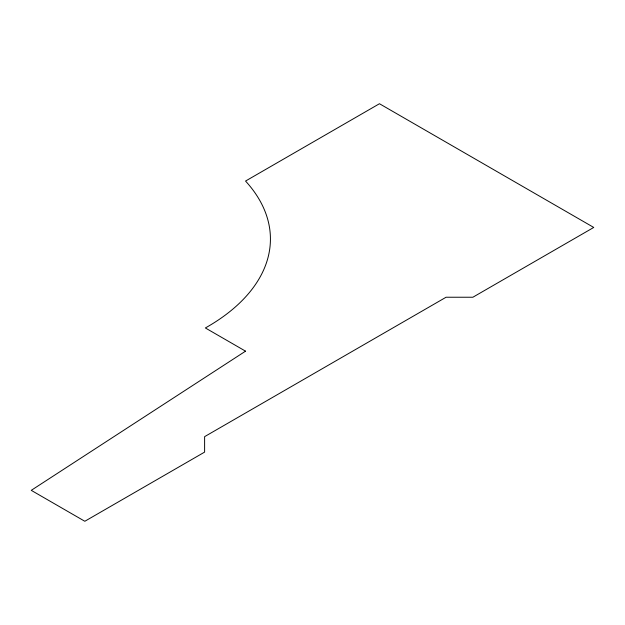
<?xml version="1.0" encoding="UTF-8"?>
<svg xmlns="http://www.w3.org/2000/svg" width="625" height="625" viewBox="0 0 625 625"><rect width="100%" height="100%" fill="white"/><g stroke="black" fill="none" stroke-linecap="round" stroke-linejoin="round"><path stroke-width="0.94" d="M245.539 351.164L31.25 490.344L84.82 521.273L204.609 452.109L204.609 436.648L446.078 297.234L472.867 297.234L593.75 227.445L379.461 103.727L245.539 181.055A214.914 124.078 0 0 1 205.359 327.961L245.539 351.164"/></g></svg>
